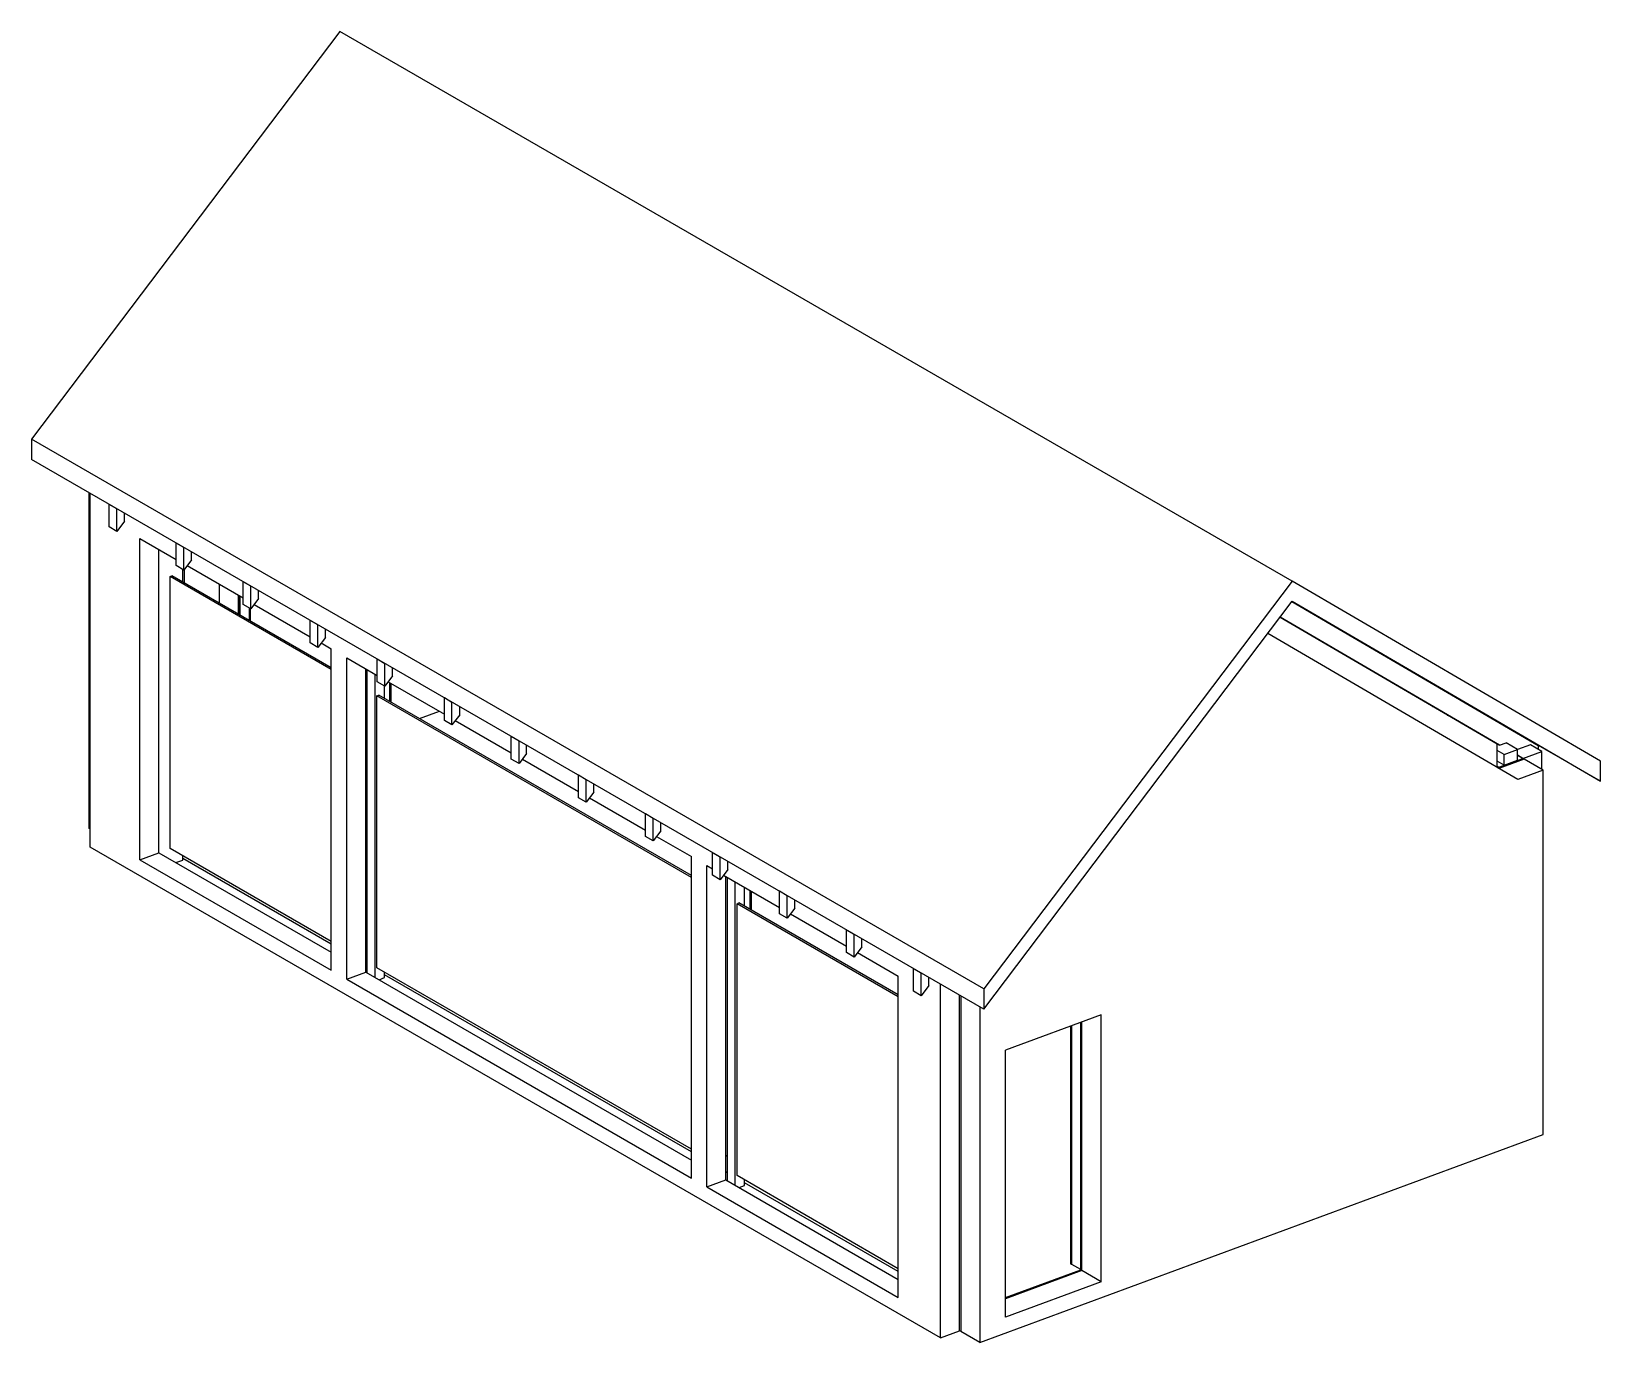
# Model space of a CAD drawing. Header units: millimetres. Extents: x -6397 to 6397, y -5698 to 4994.
import ezdxf

# ---------------------------------------------------------------- set-up
doc = ezdxf.new("R2010")
doc.units = ezdxf.units.MM
doc.layers.add('visible', color=7, linetype='Continuous')

msp = doc.modelspace()

# ---------------------------------------------------------------- linework, layer by layer
at = {"layer": 'visible'}
for p, q in [((-3882, 4994), (-6397, 1669)), ((3882, 512), (-3882, 4994)), ((1368, -2813), (-6397, 1669)), ((-6397, 1669), (-6397, 1504)), ((1368, -2978), (-6397, 1504)), ((-5928, 1233), (-5928, -1504)), ((-5918, -1658), (-5918, 1228)), ((-5763, 1137), (-5763, 1138)), ((-5701, 1100), (-5763, 1137)), ((-5763, 953), (-5763, 1137)), ((-5701, 1100), (-5700, 1102)), ((-5701, 917), (-5701, 1100)), ((-5638, 1000), (-5638, 1066)), ((-5701, 917), (-5763, 953)), ((-5638, 1000), (-5701, 917)), ((-5512, -1760), (-5512, 860)), ((-5512, 860), (-5217, 689)), ((-5357, -1703), (-5357, 770)), ((-5357, -1703), (-5357, 770)), ((-5217, 821), (-5216, 822)), ((-5154, 785), (-5217, 821)), ((-5217, 638), (-5217, 821)), ((-5154, 785), (-5153, 786)), ((-5154, 601), (-5154, 785)), ((-5092, 684), (-5154, 601)), ((-5092, 684), (-5092, 751)), ((-5266, 549), (-5251, 555)), ((-3952, -210), (-5266, 549)), ((-5266, -1668), (-5266, 549)), ((-3952, -195), (-5251, 555)), ((-5154, 601), (-5217, 638)), ((-5162, 504), (-5162, 606)), ((-5161, 503), (-5161, 605)), ((-5149, 496), (-5149, 608)), ((-5127, 638), (-4670, 374)), ((3882, 512), (1368, -2813)), ((6397, -956), (3882, 512)), ((-4863, 331), (-4863, 485)), ((-4708, 241), (-4708, 396)), ((-4707, 241), (-4707, 395)), ((-4698, 236), (-4698, 390)), ((-4696, 234), (-4696, 389)), ((-4670, 506), (-4669, 507)), ((-4608, 469), (-4670, 506)), ((-4670, 322), (-4670, 506)), ((-4608, 469), (-4607, 471)), ((-4608, 286), (-4608, 469)), ((-4545, 369), (-4545, 435)), ((-4608, 286), (-4670, 322)), ((-4622, 294), (-4622, 192)), ((-4614, 290), (-4614, 187)), ((-4545, 369), (-4608, 286)), ((-4580, 322), (-4124, 58)), ((1368, -2978), (3882, 347)), ((3880, 344), (5887, -828)), ((3882, 347), (6397, -1120)), ((-4124, 190), (-4123, 191)), ((-4061, 154), (-4124, 190)), ((-4124, 7), (-4124, 190)), ((-4061, 154), (-4060, 155)), ((-4061, -30), (-4061, 154)), ((5149, -581), (3783, 216)), ((5554, -819), (3783, 216)), ((5572, -827), (3784, 217)), ((-4061, -30), (-4124, 7)), ((-3999, 53), (-4061, -30)), ((-4034, 7), (-3952, -41)), ((-3999, 53), (-3999, 120)), ((5721, -1107), (3683, 83)), ((-3952, -2661), (-3952, -41)), ((-3826, -2734), (-3826, -114)), ((-3826, -114), (-3577, -257)), ((-3577, -125), (-3576, -124)), ((-3515, -162), (-3577, -125)), ((-3577, -309), (-3577, -125)), ((-3670, -2676), (-3670, -203)), ((-3658, -2684), (-3658, -211)), ((-3595, -2720), (-3595, -247)), ((-3515, -162), (-3514, -160)), ((-3515, -345), (-3515, -162)), ((-3452, -262), (-3452, -196)), ((-3515, -345), (-3577, -309)), ((-3518, -445), (-3518, -343)), ((-3452, -262), (-3515, -345)), ((-3487, -309), (-3030, -573)), ((-3474, -471), (-3474, -316)), ((-3463, -477), (-3463, -323)), ((-3580, -425), (-3564, -419)), ((-1016, -1904), (-3580, -425)), ((-3580, -2641), (-3580, -425)), ((-1016, -1890), (-3564, -419)), ((-3030, -441), (-3029, -440)), ((-2968, -477), (-3030, -441)), ((-3030, -624), (-3030, -441)), ((-2968, -477), (-2967, -476)), ((-2968, -661), (-2968, -477)), ((-2905, -578), (-2905, -511)), ((5027, -511), (5029, -511)), ((-3232, -610), (-3069, -550)), ((-2968, -661), (-3030, -624)), ((-2905, -578), (-2968, -661)), ((-2941, -624), (-2484, -888)), ((5147, -581), (5149, -581)), ((5161, -588), (5149, -581)), ((5160, -588), (5161, -588)), ((5161, -588), (5166, -591)), ((5509, -791), (5166, -591)), ((5166, -592), (5166, -591)), ((-3670, -772), (-3658, -767)), ((-2484, -756), (-2483, -755)), ((-2421, -793), (-2484, -756)), ((-2484, -940), (-2484, -756)), ((6397, -1120), (5616, -670)), ((-2421, -793), (-2420, -791)), ((-2421, -976), (-2421, -793)), ((-2359, -893), (-2421, -976)), ((-2359, -893), (-2359, -827)), ((5509, -791), (5572, -827)), ((5554, -1009), (5554, -819)), ((5610, -902), (5554, -870)), ((5572, -827), (5626, -807)), ((5610, -902), (5719, -862)), ((5719, -862), (5626, -807)), ((5825, -823), (5719, -862)), ((5719, -949), (5719, -862)), ((5763, -934), (5918, -877)), ((5918, -877), (5825, -823)), ((5887, -828), (5887, -859)), ((5918, -1025), (5918, -877)), ((-2421, -976), (-2484, -940)), ((-2394, -940), (-1937, -1204)), ((5610, -990), (5554, -958)), ((5567, -1006), (5554, -999)), ((5568, -1006), (5554, -999)), ((5556, -1010), (5567, -1006)), ((5773, -940), (5567, -1017)), ((5567, -1017), (5567, -1006)), ((5568, -1006), (5762, -934)), ((5568, -1016), (5568, -1006)), ((5610, -990), (5610, -902)), ((5610, -990), (5719, -949)), ((5763, -934), (5719, -909)), ((5762, -934), (5719, -910)), ((5762, -944), (5762, -934)), ((5763, -944), (5763, -934)), ((5928, -1030), (5773, -940)), ((6397, -1120), (6397, -956)), ((-1937, -1072), (-1936, -1071)), ((-1875, -1108), (-1937, -1072)), ((-1937, -1255), (-1937, -1072)), ((-1875, -1108), (-1874, -1107)), ((-1875, -1292), (-1875, -1108)), ((-1812, -1209), (-1812, -1142)), ((5928, -1030), (5721, -1107)), ((5928, -4002), (5928, -1030)), ((-1875, -1292), (-1937, -1255)), ((-1812, -1209), (-1875, -1292)), ((-1847, -1255), (-1391, -1519)), ((-1391, -1387), (-1390, -1386)), ((-1328, -1424), (-1391, -1387)), ((-1391, -1571), (-1391, -1387)), ((-5918, -1510), (-5928, -1504)), ((-1328, -1424), (-1327, -1422)), ((-1328, -1607), (-1328, -1424)), ((-1266, -1524), (-1328, -1607)), ((-1266, -1524), (-1266, -1458)), ((1015, -5660), (-5918, -1658)), ((-1328, -1607), (-1391, -1571)), ((-1301, -1571), (-1016, -1735)), ((-5512, -1760), (-5357, -1703)), ((-5512, -1760), (-3952, -2661)), ((-5357, -1703), (-3952, -2514)), ((-3952, -2426), (-5266, -1668)), ((-5218, -1783), (-5162, -1763)), ((-5162, -1763), (-5162, -1728)), ((-3952, -2449), (-5162, -1750)), ((-1016, -4356), (-1016, -1735)), ((-844, -1703), (-843, -1702)), ((-781, -1739), (-844, -1703)), ((-844, -1886), (-844, -1703)), ((-781, -1739), (-781, -1738)), ((-781, -1923), (-781, -1739)), ((-719, -1840), (-719, -1773)), ((-890, -4428), (-890, -1808)), ((-890, -1808), (-844, -1835)), ((-781, -1923), (-844, -1886)), ((-719, -1840), (-781, -1923)), ((-754, -1886), (-297, -2150)), ((-734, -4371), (-734, -1898)), ((-722, -4378), (-722, -1905)), ((-659, -4414), (-659, -1941)), ((-582, -2140), (-582, -1986)), ((-538, -2165), (-538, -2011)), ((-526, -2172), (-526, -2018)), ((-297, -2018), (-296, -2017)), ((-235, -2055), (-297, -2018)), ((-297, -2202), (-297, -2018)), ((-644, -2119), (-628, -2113)), ((671, -2878), (-644, -2119)), ((-644, -4336), (-644, -2119)), ((671, -2863), (-628, -2113)), ((-235, -2055), (-234, -2053)), ((-235, -2238), (-235, -2055)), ((-172, -2155), (-235, -2238)), ((-172, -2155), (-172, -2089)), ((-235, -2238), (-297, -2202)), ((-208, -2202), (249, -2466)), ((249, -2334), (250, -2333)), ((312, -2370), (249, -2334)), ((249, -2517), (249, -2334)), ((312, -2370), (313, -2369)), ((312, -2554), (312, -2370)), ((374, -2471), (374, -2404)), ((-3658, -2485), (-3670, -2478)), ((312, -2554), (249, -2517)), ((374, -2471), (312, -2554)), ((339, -2517), (671, -2709)), ((-3826, -2734), (-3670, -2676)), ((-3658, -2618), (-3670, -2611)), ((-3670, -2676), (-1016, -4209)), ((-1016, -4121), (-3580, -2641)), ((-3518, -2722), (-3518, -2677)), ((796, -2649), (797, -2648)), ((858, -2686), (796, -2649)), ((796, -2833), (796, -2649)), ((858, -2686), (859, -2684)), ((858, -2869), (858, -2686)), ((-3826, -2734), (-1016, -4356)), ((-3562, -2739), (-3518, -2722)), ((-1016, -4143), (-3518, -2699)), ((671, -5329), (671, -2709)), ((921, -2786), (858, -2869)), ((921, -2786), (921, -2720)), ((1015, -5660), (1015, -2774)), ((1368, -2813), (1368, -2978)), ((858, -2869), (796, -2833)), ((1170, -5602), (1170, -2864)), ((1171, -5602), (1171, -2864)), ((1181, -2870), (1181, -5608)), ((1337, -2960), (1337, -5698)), ((2324, -3024), (1545, -3312)), ((2324, -5201), (2324, -3024)), ((2075, -3116), (2075, -5056)), ((2083, -3113), (2083, -5060)), ((2085, -5060), (2085, -3113)), ((2159, -5105), (2159, -3085)), ((2168, -5111), (2168, -3082)), ((2168, -5110), (2168, -3082)), ((1545, -5489), (1545, -3312)), ((1337, -5698), (5928, -4002)), ((-722, -4180), (-734, -4173)), ((-722, -4313), (-734, -4306)), ((671, -5095), (-644, -4336)), ((-890, -4428), (-734, -4371)), ((-890, -4428), (671, -5329)), ((-734, -4371), (671, -5182)), ((-626, -4433), (-582, -4417)), ((-582, -4417), (-582, -4372)), ((671, -5117), (-582, -4394)), ((1545, -5331), (2159, -5104)), ((2168, -5111), (1545, -5342)), ((2083, -5060), (2075, -5056)), ((2083, -5060), (2085, -5059)), ((2159, -5103), (2085, -5060)), ((2159, -5105), (2168, -5110)), ((2168, -5110), (2168, -5110)), ((2324, -5201), (2168, -5111)), ((2324, -5201), (1545, -5489)), ((1015, -5660), (1170, -5602)), ((1171, -5602), (1170, -5602)), ((1171, -5602), (1181, -5598)), ((1337, -5698), (1181, -5608))]:
    msp.add_line(p, q, dxfattribs=at)

doc.saveas('drawing.dxf')
